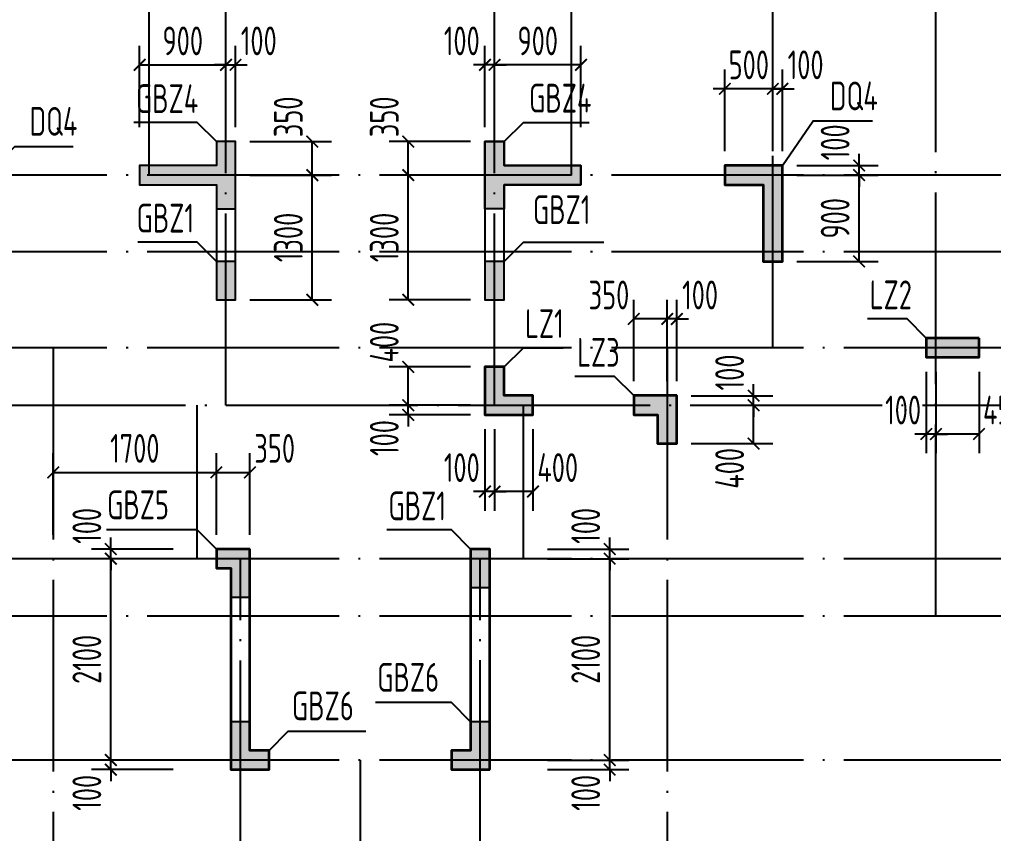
# Model space of a CAD drawing. Extents: x -812054 to 22247, y -644080 to 1003627.
# Drawn here: x -472730 to -462577, y -424326 to -415837 of the extents above; entities that cross this region are included whole.
import ezdxf
from ezdxf.enums import TextEntityAlignment as Align

# ---------------------------------------------------------------- set-up
doc = ezdxf.new("R2010")
doc.units = 0
doc.header["$LTSCALE"] = 1000
doc.linetypes.add('DOTE', pattern=[2.42, 2, -0.2, 0.02, -0.2])
doc.layers.get('0').update_dxf_attribs({"linetype": 'CONTINUOUS'})
doc.layers.get('DEFPOINTS').update_dxf_attribs({"linetype": 'CONTINUOUS'})
for name, color, linetype in [('A-DOTE', 10, 'DOTE'), ('S-Q墙实线', 6, 'CONTINUOUS'), ('S-Q墙标注', 3, 'CONTINUOUS'), ('S-X详图填充', 252, 'CONTINUOUS'), ('S-X详图实线', 4, 'CONTINUOUS'), ('S-Z柱实线', 6, 'CONTINUOUS'), ('S-Z柱编号', 6, 'CONTINUOUS')]:
    doc.layers.add(name, color=color, linetype=linetype)
doc.styles.add('TSSD_REIN', font='tssdeng.shx', dxfattribs={"width": 0.7, "height": 300, "bigfont": 'tssdchn.shx'})
doc.styles.add('结构文字', font='zstxt.shx', dxfattribs={"width": 0.7, "bigfont": 'zshz.shx'})
doc.dimstyles.new('STRUCK', dxfattribs={"dimtxt": 400, "dimasz": 121, "dimexe": 200, "dimexo": 150, "dimgap": 115, "dimtad": 1, "dimdec": 0, "dimdsep": 46, "dimtxsty": '结构文字', "dimblk": 'ARCHTICK', "dimcen": 400, "dimclrd": 3, "dimclre": 3, "dimclrt": 7, "dimadec": 0, "dimazin": 0, "dimtfac": 1, "dimtdec": 0, "dimtix": 1, "dimtmove": 2, "dimatfit": 3, "dimldrblk": '_DIMX', "dimfxl": 1, "dimtolj": 1, "dimtzin": 0, "dimarcsym": 0})

# ---------------------------------------------------------------- blocks, each defined once
blk = doc.blocks.new('20210726.16395156')
at = {"layer": 'A-DOTE'}
for p, q in [((14900, 15500), (14900, 18249.9)), ((15700, 13100.3), (15700, 18249.9)), ((18500, 13100.3), (18500, 18249.9)), ((19300, 15500), (19300, 18249.9)), ((21400, 13700), (21400, 18249.9)), ((23100, 10900), (23100, 18249.9)), ((55600, 15500), (3600, 15500)), ((55600, 14700), (3600, 14700)), ((55600, 13700), (3600, 13700)), ((13900.2, 13700), (13900, 3600)), ((20299.8, 13700), (20300, 3600)), ((3600, 13100.3), (55600, 13100.3)), ((15400, 11500), (15400, 13100)), ((18800, 11500), (18800, 13100)), ((55600, 11500), (3600, 11500)), ((15850, 3600), (15850, 11500)), ((18350, 3600.1), (18350, 11500)), ((55600, 10900), (3600, 10900)), ((55600, 9400), (3600, 9400)), ((17100, 9400), (17100, 3600))]:
    blk.add_line(p, q, dxfattribs=at)
blk = doc.blocks.new('_ArchTick')
at = {"color": 0, "linetype": 'ByBlock', "const_width": 0.15}
blk.add_lwpolyline([(-0.5, -0.5), (0.5, 0.5)], dxfattribs=at)
blk = doc.blocks.new('*D2170')
at = {"layer": 'DEFPOINTS', "color": 0, "transparency": 16777216}
for p in [(-471778, -423560), (-470978, -423560), (-470978, -423660)]:
    blk.add_point(p, dxfattribs=at)
at = {"layer": 'S-Q墙标注', "color": 3, "lineweight": -2, "transparency": 16777216}
for p, q in [((-471778, -423560), (-471778, -423439)), ((-471128, -423560), (-471978, -423560)), ((-471778, -423660), (-471778, -423560)), ((-471128, -423660), (-471978, -423660)), ((-471778, -423660), (-471778, -423781))]:
    blk.add_line(p, q, dxfattribs=at)
at = {"layer": 'S-Q墙标注', "color": 3, "lineweight": -2, "transparency": 16777216, "xscale": 121, "yscale": 121, "zscale": 121}
for p, rotation in [((-471778, -423560), 270), ((-471778, -423660), 90)]:
    blk.add_blockref('_ArchTick', p, dxfattribs=dict(at, rotation=rotation))
at = {"layer": 'S-Q墙标注', "color": 7, "transparency": 16777216, "insert": (-472028, -423902), "char_height": 300, "attachment_point": 5, "rotation": 90, "style": 'TSSD_REIN'}
blk.add_mtext('\\A1;100', dxfattribs=at)
blk = doc.blocks.new('_DIMX')
blk.add_line((-150, 0), (150, 0))
at = {"const_width": 50}
blk.add_lwpolyline([(-70, -70), (70, 70)], dxfattribs=at)
blk = doc.blocks.new('*D2171')
at = {"layer": 'DEFPOINTS', "color": 0, "transparency": 16777216}
for p in [(-471778, -421460), (-470978, -421460), (-470978, -423560)]:
    blk.add_point(p, dxfattribs=at)
at = {"layer": 'S-Q墙标注', "color": 3, "lineweight": -2, "transparency": 16777216}
for p, q in [((-471128, -421460), (-471978, -421460)), ((-471778, -423560), (-471778, -421460)), ((-471128, -423560), (-471978, -423560))]:
    blk.add_line(p, q, dxfattribs=at)
at = {"layer": 'S-Q墙标注', "color": 3, "lineweight": -2, "transparency": 16777216, "xscale": 121, "yscale": 121, "zscale": 121}
for p, rotation in [((-471778, -421460), 90), ((-471778, -423560), 270)]:
    blk.add_blockref('_ArchTick', p, dxfattribs=dict(at, rotation=rotation))
at = {"layer": 'S-Q墙标注', "color": 7, "transparency": 16777216, "insert": (-472028, -422510), "char_height": 300, "attachment_point": 5, "rotation": 90, "style": 'TSSD_REIN'}
blk.add_mtext('\\A1;2100', dxfattribs=at)
blk = doc.blocks.new('*D2172')
at = {"layer": 'DEFPOINTS', "color": 0, "transparency": 16777216}
for p in [(-471778, -421360), (-470978, -421360), (-470978, -421460)]:
    blk.add_point(p, dxfattribs=at)
at = {"layer": 'S-Q墙标注', "color": 3, "lineweight": -2, "transparency": 16777216}
for p, q in [((-471778, -421360), (-471778, -421239)), ((-471128, -421360), (-471978, -421360)), ((-471778, -421460), (-471778, -421360)), ((-471128, -421460), (-471978, -421460)), ((-471778, -421460), (-471778, -421581))]:
    blk.add_line(p, q, dxfattribs=at)
at = {"layer": 'S-Q墙标注', "color": 3, "lineweight": -2, "transparency": 16777216, "xscale": 121, "yscale": 121, "zscale": 121}
for p, rotation in [((-471778, -421360), 270), ((-471778, -421460), 90)]:
    blk.add_blockref('_ArchTick', p, dxfattribs=dict(at, rotation=rotation))
at = {"layer": 'S-Q墙标注', "color": 7, "transparency": 16777216, "insert": (-472028, -421118), "char_height": 300, "attachment_point": 5, "rotation": 90, "style": 'TSSD_REIN'}
blk.add_mtext('\\A1;100', dxfattribs=at)
blk = doc.blocks.new('*D2183')
at = {"layer": 'DEFPOINTS', "color": 0, "transparency": 16777216}
for p in [(-463178, -419360), (-462728, -419360), (-463178, -420160)]:
    blk.add_point(p, dxfattribs=at)
at = {"layer": 'S-Q墙标注', "color": 3, "lineweight": -2, "transparency": 16777216}
for p, q in [((-463178, -419510), (-463178, -420360)), ((-462728, -419510), (-462728, -420360)), ((-462728, -420160), (-463178, -420160))]:
    blk.add_line(p, q, dxfattribs=at)
at = {"layer": 'S-Q墙标注', "color": 3, "lineweight": -2, "transparency": 16777216, "xscale": 121, "yscale": 121, "zscale": 121, "rotation": 180}
blk.add_blockref('_ArchTick', (-463178, -420160), dxfattribs=at)
at = {"layer": 'S-Q墙标注', "color": 3, "lineweight": -2, "transparency": 16777216, "xscale": 121, "yscale": 121, "zscale": 121}
blk.add_blockref('_ArchTick', (-462728, -420160), dxfattribs=at)
at = {"layer": 'S-Q墙标注', "color": 7, "transparency": 16777216, "insert": (-462470, -419910), "char_height": 300, "attachment_point": 5, "style": 'TSSD_REIN'}
blk.add_mtext('\\A1;450', dxfattribs=at)
blk = doc.blocks.new('*D2184')
at = {"layer": 'DEFPOINTS', "color": 0, "transparency": 16777216}
for p in [(-463278, -419360), (-463178, -419360), (-463278, -420160)]:
    blk.add_point(p, dxfattribs=at)
at = {"layer": 'S-Q墙标注', "color": 3, "lineweight": -2, "transparency": 16777216}
for p, q in [((-463278, -419510), (-463278, -420360)), ((-463178, -419510), (-463178, -420360)), ((-463278, -420160), (-463399, -420160)), ((-463178, -420160), (-463278, -420160)), ((-463178, -420160), (-463057, -420160))]:
    blk.add_line(p, q, dxfattribs=at)
at = {"layer": 'S-Q墙标注', "color": 3, "lineweight": -2, "transparency": 16777216, "xscale": 121, "yscale": 121, "zscale": 121}
blk.add_blockref('_ArchTick', (-463278, -420160), dxfattribs=at)
at = {"layer": 'S-Q墙标注', "color": 3, "lineweight": -2, "transparency": 16777216, "xscale": 121, "yscale": 121, "zscale": 121, "rotation": 180}
blk.add_blockref('_ArchTick', (-463178, -420160), dxfattribs=at)
at = {"layer": 'S-Q墙标注', "color": 7, "transparency": 16777216, "insert": (-463520, -419910), "char_height": 300, "attachment_point": 5, "style": 'TSSD_REIN'}
blk.add_mtext('\\A1;100', dxfattribs=at)
blk = doc.blocks.new('*D2185')
at = {"layer": 'DEFPOINTS', "color": 0, "transparency": 16777216}
for p in [(-468678, -419860), (-467878, -419860), (-467878, -419960)]:
    blk.add_point(p, dxfattribs=at)
at = {"layer": 'S-Q墙标注', "color": 3, "lineweight": -2, "transparency": 16777216}
for p, q in [((-468678, -419860), (-468678, -419739)), ((-468028, -419860), (-468878, -419860)), ((-468678, -419960), (-468678, -419860)), ((-468028, -419960), (-468878, -419960)), ((-468678, -419960), (-468678, -420081))]:
    blk.add_line(p, q, dxfattribs=at)
at = {"layer": 'S-Q墙标注', "color": 3, "lineweight": -2, "transparency": 16777216, "xscale": 121, "yscale": 121, "zscale": 121}
for p, rotation in [((-468678, -419860), 270), ((-468678, -419960), 90)]:
    blk.add_blockref('_ArchTick', p, dxfattribs=dict(at, rotation=rotation))
at = {"layer": 'S-Q墙标注', "color": 7, "transparency": 16777216, "insert": (-468928, -420202), "char_height": 300, "attachment_point": 5, "rotation": 90, "style": 'TSSD_REIN'}
blk.add_mtext('\\A1;100', dxfattribs=at)
blk = doc.blocks.new('*D2186')
at = {"layer": 'DEFPOINTS', "color": 0, "transparency": 16777216}
for p in [(-468678, -419460), (-467878, -419460), (-467878, -419860)]:
    blk.add_point(p, dxfattribs=at)
at = {"layer": 'S-Q墙标注', "color": 3, "lineweight": -2, "transparency": 16777216}
for p, q in [((-468028, -419460), (-468878, -419460)), ((-468678, -419860), (-468678, -419460)), ((-468028, -419860), (-468878, -419860))]:
    blk.add_line(p, q, dxfattribs=at)
at = {"layer": 'S-Q墙标注', "color": 3, "lineweight": -2, "transparency": 16777216, "xscale": 121, "yscale": 121, "zscale": 121}
for p, rotation in [((-468678, -419460), 90), ((-468678, -419860), 270)]:
    blk.add_blockref('_ArchTick', p, dxfattribs=dict(at, rotation=rotation))
at = {"layer": 'S-Q墙标注', "color": 7, "transparency": 16777216, "insert": (-468928, -419202), "char_height": 300, "attachment_point": 5, "rotation": 90, "style": 'TSSD_REIN'}
blk.add_mtext('\\A1;400', dxfattribs=at)
blk = doc.blocks.new('*D2187')
at = {"layer": 'DEFPOINTS', "color": 0, "transparency": 16777216}
for p in [(-467778, -419960), (-467378, -419960), (-467778, -420760)]:
    blk.add_point(p, dxfattribs=at)
at = {"layer": 'S-Q墙标注', "color": 3, "lineweight": -2, "transparency": 16777216}
for p, q in [((-467778, -420110), (-467778, -420960)), ((-467378, -420110), (-467378, -420960)), ((-467378, -420760), (-467778, -420760))]:
    blk.add_line(p, q, dxfattribs=at)
at = {"layer": 'S-Q墙标注', "color": 3, "lineweight": -2, "transparency": 16777216, "xscale": 121, "yscale": 121, "zscale": 121, "rotation": 180}
blk.add_blockref('_ArchTick', (-467778, -420760), dxfattribs=at)
at = {"layer": 'S-Q墙标注', "color": 3, "lineweight": -2, "transparency": 16777216, "xscale": 121, "yscale": 121, "zscale": 121}
blk.add_blockref('_ArchTick', (-467378, -420760), dxfattribs=at)
at = {"layer": 'S-Q墙标注', "color": 7, "transparency": 16777216, "insert": (-467120, -420510), "char_height": 300, "attachment_point": 5, "style": 'TSSD_REIN'}
blk.add_mtext('\\A1;400', dxfattribs=at)
blk = doc.blocks.new('*D2188')
at = {"layer": 'DEFPOINTS', "color": 0, "transparency": 16777216}
for p in [(-467878, -419960), (-467778, -419960), (-467878, -420760)]:
    blk.add_point(p, dxfattribs=at)
at = {"layer": 'S-Q墙标注', "color": 3, "lineweight": -2, "transparency": 16777216}
for p, q in [((-467878, -420110), (-467878, -420960)), ((-467778, -420110), (-467778, -420960)), ((-467878, -420760), (-467999, -420760)), ((-467778, -420760), (-467878, -420760)), ((-467778, -420760), (-467657, -420760))]:
    blk.add_line(p, q, dxfattribs=at)
at = {"layer": 'S-Q墙标注', "color": 3, "lineweight": -2, "transparency": 16777216, "xscale": 121, "yscale": 121, "zscale": 121}
blk.add_blockref('_ArchTick', (-467878, -420760), dxfattribs=at)
at = {"layer": 'S-Q墙标注', "color": 3, "lineweight": -2, "transparency": 16777216, "xscale": 121, "yscale": 121, "zscale": 121, "rotation": 180}
blk.add_blockref('_ArchTick', (-467778, -420760), dxfattribs=at)
at = {"layer": 'S-Q墙标注', "color": 7, "transparency": 16777216, "insert": (-468120, -420510), "char_height": 300, "attachment_point": 5, "style": 'TSSD_REIN'}
blk.add_mtext('\\A1;100', dxfattribs=at)
blk = doc.blocks.new('*D2189')
at = {"layer": 'DEFPOINTS', "color": 0, "transparency": 16777216}
for p in [(-464778, -417460), (-463978, -417460), (-464778, -418360)]:
    blk.add_point(p, dxfattribs=at)
at = {"layer": 'S-Q墙标注', "color": 3, "lineweight": -2, "transparency": 16777216}
for p, q in [((-464628, -417460), (-463778, -417460)), ((-463978, -418360), (-463978, -417460)), ((-464628, -418360), (-463778, -418360))]:
    blk.add_line(p, q, dxfattribs=at)
at = {"layer": 'S-Q墙标注', "color": 3, "lineweight": -2, "transparency": 16777216, "xscale": 121, "yscale": 121, "zscale": 121}
for p, rotation in [((-463978, -417460), 90), ((-463978, -418360), 270)]:
    blk.add_blockref('_ArchTick', p, dxfattribs=dict(at, rotation=rotation))
at = {"layer": 'S-Q墙标注', "color": 7, "transparency": 16777216, "insert": (-464228, -417910), "char_height": 300, "attachment_point": 5, "rotation": 90, "style": 'TSSD_REIN'}
blk.add_mtext('\\A1;900', dxfattribs=at)
blk = doc.blocks.new('*D2190')
at = {"layer": 'DEFPOINTS', "color": 0, "transparency": 16777216}
for p in [(-464778, -417360), (-463978, -417360), (-464778, -417460)]:
    blk.add_point(p, dxfattribs=at)
at = {"layer": 'S-Q墙标注', "color": 3, "lineweight": -2, "transparency": 16777216}
for p, q in [((-463978, -417360), (-463978, -417239)), ((-464628, -417360), (-463778, -417360)), ((-463978, -417460), (-463978, -417360)), ((-464628, -417460), (-463778, -417460)), ((-463978, -417460), (-463978, -417581))]:
    blk.add_line(p, q, dxfattribs=at)
at = {"layer": 'S-Q墙标注', "color": 3, "lineweight": -2, "transparency": 16777216, "xscale": 121, "yscale": 121, "zscale": 121}
for p, rotation in [((-463978, -417360), 270), ((-463978, -417460), 90)]:
    blk.add_blockref('_ArchTick', p, dxfattribs=dict(at, rotation=rotation))
at = {"layer": 'S-Q墙标注', "color": 7, "transparency": 16777216, "insert": (-464228, -417118), "char_height": 300, "attachment_point": 5, "rotation": 90, "style": 'TSSD_REIN'}
blk.add_mtext('\\A1;100', dxfattribs=at)
blk = doc.blocks.new('*D2191')
at = {"layer": 'DEFPOINTS', "color": 0, "transparency": 16777216}
for p in [(-464878, -416560), (-464878, -417360), (-464778, -417360)]:
    blk.add_point(p, dxfattribs=at)
at = {"layer": 'S-Q墙标注', "color": 3, "lineweight": -2, "transparency": 16777216}
for p, q in [((-464878, -417210), (-464878, -416360)), ((-464778, -417210), (-464778, -416360)), ((-464878, -416560), (-464999, -416560)), ((-464778, -416560), (-464878, -416560)), ((-464778, -416560), (-464657, -416560))]:
    blk.add_line(p, q, dxfattribs=at)
at = {"layer": 'S-Q墙标注', "color": 3, "lineweight": -2, "transparency": 16777216, "xscale": 121, "yscale": 121, "zscale": 121}
blk.add_blockref('_ArchTick', (-464878, -416560), dxfattribs=at)
at = {"layer": 'S-Q墙标注', "color": 3, "lineweight": -2, "transparency": 16777216, "xscale": 121, "yscale": 121, "zscale": 121, "rotation": 180}
blk.add_blockref('_ArchTick', (-464778, -416560), dxfattribs=at)
at = {"layer": 'S-Q墙标注', "color": 7, "transparency": 16777216, "insert": (-464536, -416310), "char_height": 300, "attachment_point": 5, "style": 'TSSD_REIN'}
blk.add_mtext('\\A1;100', dxfattribs=at)
blk = doc.blocks.new('*D2192')
at = {"layer": 'DEFPOINTS', "color": 0, "transparency": 16777216}
for p in [(-465378, -416560), (-465378, -417360), (-464878, -417360)]:
    blk.add_point(p, dxfattribs=at)
at = {"layer": 'S-Q墙标注', "color": 3, "lineweight": -2, "transparency": 16777216}
for p, q in [((-465378, -417210), (-465378, -416360)), ((-464878, -417210), (-464878, -416360)), ((-465378, -416560), (-465499, -416560)), ((-464878, -416560), (-465378, -416560)), ((-464878, -416560), (-464757, -416560))]:
    blk.add_line(p, q, dxfattribs=at)
at = {"layer": 'S-Q墙标注', "color": 3, "lineweight": -2, "transparency": 16777216, "xscale": 121, "yscale": 121, "zscale": 121}
blk.add_blockref('_ArchTick', (-465378, -416560), dxfattribs=at)
at = {"layer": 'S-Q墙标注', "color": 3, "lineweight": -2, "transparency": 16777216, "xscale": 121, "yscale": 121, "zscale": 121, "rotation": 180}
blk.add_blockref('_ArchTick', (-464878, -416560), dxfattribs=at)
at = {"layer": 'S-Q墙标注', "color": 7, "transparency": 16777216, "insert": (-465128, -416310), "char_height": 300, "attachment_point": 5, "style": 'TSSD_REIN'}
blk.add_mtext('\\A1;500', dxfattribs=at)
blk = doc.blocks.new('*D2193')
at = {"layer": 'DEFPOINTS', "color": 0, "transparency": 16777216}
for p in [(-467378, -423560), (-466578, -423560), (-467378, -423660)]:
    blk.add_point(p, dxfattribs=at)
at = {"layer": 'S-Q墙标注', "color": 3, "lineweight": -2, "transparency": 16777216}
for p, q in [((-466578, -423560), (-466578, -423439)), ((-467228, -423560), (-466378, -423560)), ((-466578, -423660), (-466578, -423560)), ((-467228, -423660), (-466378, -423660)), ((-466578, -423660), (-466578, -423781))]:
    blk.add_line(p, q, dxfattribs=at)
at = {"layer": 'S-Q墙标注', "color": 3, "lineweight": -2, "transparency": 16777216, "xscale": 121, "yscale": 121, "zscale": 121}
for p, rotation in [((-466578, -423560), 270), ((-466578, -423660), 90)]:
    blk.add_blockref('_ArchTick', p, dxfattribs=dict(at, rotation=rotation))
at = {"layer": 'S-Q墙标注', "color": 7, "transparency": 16777216, "insert": (-466828, -423902), "char_height": 300, "attachment_point": 5, "rotation": 90, "style": 'TSSD_REIN'}
blk.add_mtext('\\A1;100', dxfattribs=at)
blk = doc.blocks.new('*D2194')
at = {"layer": 'DEFPOINTS', "color": 0, "transparency": 16777216}
for p in [(-467378, -421460), (-466578, -421460), (-467378, -423560)]:
    blk.add_point(p, dxfattribs=at)
at = {"layer": 'S-Q墙标注', "color": 3, "lineweight": -2, "transparency": 16777216}
for p, q in [((-467228, -421460), (-466378, -421460)), ((-466578, -423560), (-466578, -421460)), ((-467228, -423560), (-466378, -423560))]:
    blk.add_line(p, q, dxfattribs=at)
at = {"layer": 'S-Q墙标注', "color": 3, "lineweight": -2, "transparency": 16777216, "xscale": 121, "yscale": 121, "zscale": 121}
for p, rotation in [((-466578, -421460), 90), ((-466578, -423560), 270)]:
    blk.add_blockref('_ArchTick', p, dxfattribs=dict(at, rotation=rotation))
at = {"layer": 'S-Q墙标注', "color": 7, "transparency": 16777216, "insert": (-466828, -422510), "char_height": 300, "attachment_point": 5, "rotation": 90, "style": 'TSSD_REIN'}
blk.add_mtext('\\A1;2100', dxfattribs=at)
blk = doc.blocks.new('*D2195')
at = {"layer": 'DEFPOINTS', "color": 0, "transparency": 16777216}
for p in [(-467378, -421360), (-466578, -421360), (-467378, -421460)]:
    blk.add_point(p, dxfattribs=at)
at = {"layer": 'S-Q墙标注', "color": 3, "lineweight": -2, "transparency": 16777216}
for p, q in [((-466578, -421360), (-466578, -421239)), ((-467228, -421360), (-466378, -421360)), ((-466578, -421460), (-466578, -421360)), ((-467228, -421460), (-466378, -421460)), ((-466578, -421460), (-466578, -421581))]:
    blk.add_line(p, q, dxfattribs=at)
at = {"layer": 'S-Q墙标注', "color": 3, "lineweight": -2, "transparency": 16777216, "xscale": 121, "yscale": 121, "zscale": 121}
for p, rotation in [((-466578, -421360), 270), ((-466578, -421460), 90)]:
    blk.add_blockref('_ArchTick', p, dxfattribs=dict(at, rotation=rotation))
at = {"layer": 'S-Q墙标注', "color": 7, "transparency": 16777216, "insert": (-466828, -421118), "char_height": 300, "attachment_point": 5, "rotation": 90, "style": 'TSSD_REIN'}
blk.add_mtext('\\A1;100', dxfattribs=at)
blk = doc.blocks.new('*D2244')
at = {"layer": 'DEFPOINTS', "color": 0, "transparency": 16777216}
for p in [(-466328, -418960), (-466328, -419760), (-465978, -419760)]:
    blk.add_point(p, dxfattribs=at)
at = {"layer": 'S-Q墙标注', "color": 3, "lineweight": -2, "transparency": 16777216}
for p, q in [((-466328, -419610), (-466328, -418760)), ((-465978, -419610), (-465978, -418760)), ((-465978, -418960), (-466328, -418960))]:
    blk.add_line(p, q, dxfattribs=at)
at = {"layer": 'S-Q墙标注', "color": 3, "lineweight": -2, "transparency": 16777216, "xscale": 121, "yscale": 121, "zscale": 121, "rotation": 180}
blk.add_blockref('_ArchTick', (-466328, -418960), dxfattribs=at)
at = {"layer": 'S-Q墙标注', "color": 3, "lineweight": -2, "transparency": 16777216, "xscale": 121, "yscale": 121, "zscale": 121}
blk.add_blockref('_ArchTick', (-465978, -418960), dxfattribs=at)
at = {"layer": 'S-Q墙标注', "color": 7, "transparency": 16777216, "insert": (-466586, -418710), "char_height": 300, "attachment_point": 5, "style": 'TSSD_REIN'}
blk.add_mtext('\\A1;350', dxfattribs=at)
blk = doc.blocks.new('*D2245')
at = {"layer": 'DEFPOINTS', "color": 0, "transparency": 16777216}
for p in [(-465978, -418960), (-465978, -419760), (-465878, -419760)]:
    blk.add_point(p, dxfattribs=at)
at = {"layer": 'S-Q墙标注', "color": 3, "lineweight": -2, "transparency": 16777216}
for p, q in [((-465978, -419610), (-465978, -418760)), ((-465878, -419610), (-465878, -418760)), ((-465978, -418960), (-466099, -418960)), ((-465878, -418960), (-465978, -418960)), ((-465878, -418960), (-465757, -418960))]:
    blk.add_line(p, q, dxfattribs=at)
at = {"layer": 'S-Q墙标注', "color": 3, "lineweight": -2, "transparency": 16777216, "xscale": 121, "yscale": 121, "zscale": 121}
blk.add_blockref('_ArchTick', (-465978, -418960), dxfattribs=at)
at = {"layer": 'S-Q墙标注', "color": 3, "lineweight": -2, "transparency": 16777216, "xscale": 121, "yscale": 121, "zscale": 121, "rotation": 180}
blk.add_blockref('_ArchTick', (-465878, -418960), dxfattribs=at)
at = {"layer": 'S-Q墙标注', "color": 7, "transparency": 16777216, "insert": (-465636, -418710), "char_height": 300, "attachment_point": 5, "style": 'TSSD_REIN'}
blk.add_mtext('\\A1;100', dxfattribs=at)
blk = doc.blocks.new('*D2246')
at = {"layer": 'DEFPOINTS', "color": 0, "transparency": 16777216}
for p in [(-465878, -419760), (-465078, -419760), (-465878, -419860)]:
    blk.add_point(p, dxfattribs=at)
at = {"layer": 'S-Q墙标注', "color": 3, "lineweight": -2, "transparency": 16777216}
for p, q in [((-465078, -419760), (-465078, -419639)), ((-465728, -419760), (-464878, -419760)), ((-465078, -419860), (-465078, -419760)), ((-465728, -419860), (-464878, -419860)), ((-465078, -419860), (-465078, -419981))]:
    blk.add_line(p, q, dxfattribs=at)
at = {"layer": 'S-Q墙标注', "color": 3, "lineweight": -2, "transparency": 16777216, "xscale": 121, "yscale": 121, "zscale": 121}
for p, rotation in [((-465078, -419760), 270), ((-465078, -419860), 90)]:
    blk.add_blockref('_ArchTick', p, dxfattribs=dict(at, rotation=rotation))
at = {"layer": 'S-Q墙标注', "color": 7, "transparency": 16777216, "insert": (-465328, -419518), "char_height": 300, "attachment_point": 5, "rotation": 90, "style": 'TSSD_REIN'}
blk.add_mtext('\\A1;100', dxfattribs=at)
blk = doc.blocks.new('*D2247')
at = {"layer": 'DEFPOINTS', "color": 0, "transparency": 16777216}
for p in [(-465878, -419860), (-465078, -419860), (-465878, -420260)]:
    blk.add_point(p, dxfattribs=at)
at = {"layer": 'S-Q墙标注', "color": 3, "lineweight": -2, "transparency": 16777216}
for p, q in [((-465728, -419860), (-464878, -419860)), ((-465078, -420260), (-465078, -419860)), ((-465728, -420260), (-464878, -420260))]:
    blk.add_line(p, q, dxfattribs=at)
at = {"layer": 'S-Q墙标注', "color": 3, "lineweight": -2, "transparency": 16777216, "xscale": 121, "yscale": 121, "zscale": 121}
for p, rotation in [((-465078, -419860), 90), ((-465078, -420260), 270)]:
    blk.add_blockref('_ArchTick', p, dxfattribs=dict(at, rotation=rotation))
at = {"layer": 'S-Q墙标注', "color": 7, "transparency": 16777216, "insert": (-465328, -420518), "char_height": 300, "attachment_point": 5, "rotation": 90, "style": 'TSSD_REIN'}
blk.add_mtext('\\A1;400', dxfattribs=at)
blk = doc.blocks.new('*D2278')
at = {"layer": 'DEFPOINTS', "color": 0, "transparency": 16777216}
for p in [(-470328, -420560), (-470678, -421360), (-470328, -421360)]:
    blk.add_point(p, dxfattribs=at)
at = {"layer": 'S-Q墙标注', "color": 3, "lineweight": -2, "transparency": 16777216}
for p, q in [((-470678, -421210), (-470678, -420360)), ((-470328, -421210), (-470328, -420360)), ((-470678, -420560), (-470328, -420560))]:
    blk.add_line(p, q, dxfattribs=at)
at = {"layer": 'S-Q墙标注', "color": 3, "lineweight": -2, "transparency": 16777216, "xscale": 121, "yscale": 121, "zscale": 121, "rotation": 180}
blk.add_blockref('_ArchTick', (-470678, -420560), dxfattribs=at)
at = {"layer": 'S-Q墙标注', "color": 3, "lineweight": -2, "transparency": 16777216, "xscale": 121, "yscale": 121, "zscale": 121}
blk.add_blockref('_ArchTick', (-470328, -420560), dxfattribs=at)
at = {"layer": 'S-Q墙标注', "color": 7, "transparency": 16777216, "insert": (-470070, -420310), "char_height": 300, "attachment_point": 5, "style": 'TSSD_REIN'}
blk.add_mtext('\\A1;350', dxfattribs=at)
blk = doc.blocks.new('*D2279')
at = {"layer": 'DEFPOINTS', "color": 0, "transparency": 16777216}
for p in [(-470678, -420560), (-472378, -421360), (-470678, -421360)]:
    blk.add_point(p, dxfattribs=at)
at = {"layer": 'S-Q墙标注', "color": 3, "lineweight": -2, "transparency": 16777216}
for p, q in [((-472378, -421210), (-472378, -420360)), ((-470678, -421210), (-470678, -420360)), ((-472378, -420560), (-470678, -420560))]:
    blk.add_line(p, q, dxfattribs=at)
at = {"layer": 'S-Q墙标注', "color": 3, "lineweight": -2, "transparency": 16777216, "xscale": 121, "yscale": 121, "zscale": 121, "rotation": 180}
blk.add_blockref('_ArchTick', (-472378, -420560), dxfattribs=at)
at = {"layer": 'S-Q墙标注', "color": 3, "lineweight": -2, "transparency": 16777216, "xscale": 121, "yscale": 121, "zscale": 121}
blk.add_blockref('_ArchTick', (-470678, -420560), dxfattribs=at)
at = {"layer": 'S-Q墙标注', "color": 7, "transparency": 16777216, "insert": (-471528, -420310), "char_height": 300, "attachment_point": 5, "style": 'TSSD_REIN'}
blk.add_mtext('\\A1;1700', dxfattribs=at)
blk = doc.blocks.new('*D2406')
at = {"layer": 'DEFPOINTS', "color": 0, "transparency": 16777216}
for p in [(-470478, -417460), (-469678, -417460), (-470478, -418760)]:
    blk.add_point(p, dxfattribs=at)
at = {"layer": 'S-Q墙标注', "color": 3, "lineweight": -2, "transparency": 16777216}
for p, q in [((-470328, -417460), (-469478, -417460)), ((-469678, -418760), (-469678, -417460)), ((-470328, -418760), (-469478, -418760))]:
    blk.add_line(p, q, dxfattribs=at)
at = {"layer": 'S-Q墙标注', "color": 3, "lineweight": -2, "transparency": 16777216, "xscale": 121, "yscale": 121, "zscale": 121}
for p, rotation in [((-469678, -417460), 90), ((-469678, -418760), 270)]:
    blk.add_blockref('_ArchTick', p, dxfattribs=dict(at, rotation=rotation))
at = {"layer": 'S-Q墙标注', "color": 7, "transparency": 16777216, "insert": (-469928, -418110), "char_height": 300, "attachment_point": 5, "rotation": 90, "style": 'TSSD_REIN'}
blk.add_mtext('\\A1;1300', dxfattribs=at)
blk = doc.blocks.new('*D2407')
at = {"layer": 'DEFPOINTS', "color": 0, "transparency": 16777216}
for p in [(-470478, -417110), (-469678, -417110), (-470478, -417460)]:
    blk.add_point(p, dxfattribs=at)
at = {"layer": 'S-Q墙标注', "color": 3, "lineweight": -2, "transparency": 16777216}
for p, q in [((-470328, -417110), (-469478, -417110)), ((-469678, -417460), (-469678, -417110)), ((-470328, -417460), (-469478, -417460))]:
    blk.add_line(p, q, dxfattribs=at)
at = {"layer": 'S-Q墙标注', "color": 3, "lineweight": -2, "transparency": 16777216, "xscale": 121, "yscale": 121, "zscale": 121}
for p, rotation in [((-469678, -417110), 90), ((-469678, -417460), 270)]:
    blk.add_blockref('_ArchTick', p, dxfattribs=dict(at, rotation=rotation))
at = {"layer": 'S-Q墙标注', "color": 7, "transparency": 16777216, "insert": (-469928, -416852), "char_height": 300, "attachment_point": 5, "rotation": 90, "style": 'TSSD_REIN'}
blk.add_mtext('\\A1;350', dxfattribs=at)
blk = doc.blocks.new('*D2408')
at = {"layer": 'DEFPOINTS', "color": 0, "transparency": 16777216}
for p in [(-470578, -416310), (-471478, -417110), (-470578, -417110)]:
    blk.add_point(p, dxfattribs=at)
at = {"layer": 'S-Q墙标注', "color": 3, "lineweight": -2, "transparency": 16777216}
for p, q in [((-471478, -416960), (-471478, -416110)), ((-470578, -416960), (-470578, -416110)), ((-471478, -416310), (-470578, -416310))]:
    blk.add_line(p, q, dxfattribs=at)
at = {"layer": 'S-Q墙标注', "color": 3, "lineweight": -2, "transparency": 16777216, "xscale": 121, "yscale": 121, "zscale": 121, "rotation": 180}
blk.add_blockref('_ArchTick', (-471478, -416310), dxfattribs=at)
at = {"layer": 'S-Q墙标注', "color": 3, "lineweight": -2, "transparency": 16777216, "xscale": 121, "yscale": 121, "zscale": 121}
blk.add_blockref('_ArchTick', (-470578, -416310), dxfattribs=at)
at = {"layer": 'S-Q墙标注', "color": 7, "transparency": 16777216, "insert": (-471028, -416060), "char_height": 300, "attachment_point": 5, "style": 'TSSD_REIN'}
blk.add_mtext('\\A1;900', dxfattribs=at)
blk = doc.blocks.new('*D2409')
at = {"layer": 'DEFPOINTS', "color": 0, "transparency": 16777216}
for p in [(-470478, -416310), (-470578, -417110), (-470478, -417110)]:
    blk.add_point(p, dxfattribs=at)
at = {"layer": 'S-Q墙标注', "color": 3, "lineweight": -2, "transparency": 16777216}
for p, q in [((-470578, -416960), (-470578, -416110)), ((-470478, -416960), (-470478, -416110)), ((-470578, -416310), (-470699, -416310)), ((-470578, -416310), (-470478, -416310)), ((-470478, -416310), (-470357, -416310))]:
    blk.add_line(p, q, dxfattribs=at)
at = {"layer": 'S-Q墙标注', "color": 3, "lineweight": -2, "transparency": 16777216, "xscale": 121, "yscale": 121, "zscale": 121}
blk.add_blockref('_ArchTick', (-470578, -416310), dxfattribs=at)
at = {"layer": 'S-Q墙标注', "color": 3, "lineweight": -2, "transparency": 16777216, "xscale": 121, "yscale": 121, "zscale": 121, "rotation": 180}
blk.add_blockref('_ArchTick', (-470478, -416310), dxfattribs=at)
at = {"layer": 'S-Q墙标注', "color": 7, "transparency": 16777216, "insert": (-470236, -416060), "char_height": 300, "attachment_point": 5, "style": 'TSSD_REIN'}
blk.add_mtext('\\A1;100', dxfattribs=at)
blk = doc.blocks.new('*D2410')
at = {"layer": 'DEFPOINTS', "color": 0, "transparency": 16777216}
for p in [(-468678, -417460), (-467878, -417460), (-467878, -418760)]:
    blk.add_point(p, dxfattribs=at)
at = {"layer": 'S-Q墙标注', "color": 3, "lineweight": -2, "transparency": 16777216}
for p, q in [((-468028, -417460), (-468878, -417460)), ((-468678, -418760), (-468678, -417460)), ((-468028, -418760), (-468878, -418760))]:
    blk.add_line(p, q, dxfattribs=at)
at = {"layer": 'S-Q墙标注', "color": 3, "lineweight": -2, "transparency": 16777216, "xscale": 121, "yscale": 121, "zscale": 121}
for p, rotation in [((-468678, -417460), 90), ((-468678, -418760), 270)]:
    blk.add_blockref('_ArchTick', p, dxfattribs=dict(at, rotation=rotation))
at = {"layer": 'S-Q墙标注', "color": 7, "transparency": 16777216, "insert": (-468928, -418110), "char_height": 300, "attachment_point": 5, "rotation": 90, "style": 'TSSD_REIN'}
blk.add_mtext('\\A1;1300', dxfattribs=at)
blk = doc.blocks.new('*D2411')
at = {"layer": 'DEFPOINTS', "color": 0, "transparency": 16777216}
for p in [(-468678, -417110), (-467878, -417110), (-467878, -417460)]:
    blk.add_point(p, dxfattribs=at)
at = {"layer": 'S-Q墙标注', "color": 3, "lineweight": -2, "transparency": 16777216}
for p, q in [((-468028, -417110), (-468878, -417110)), ((-468678, -417460), (-468678, -417110)), ((-468028, -417460), (-468878, -417460))]:
    blk.add_line(p, q, dxfattribs=at)
at = {"layer": 'S-Q墙标注', "color": 3, "lineweight": -2, "transparency": 16777216, "xscale": 121, "yscale": 121, "zscale": 121}
for p, rotation in [((-468678, -417110), 90), ((-468678, -417460), 270)]:
    blk.add_blockref('_ArchTick', p, dxfattribs=dict(at, rotation=rotation))
at = {"layer": 'S-Q墙标注', "color": 7, "transparency": 16777216, "insert": (-468928, -416852), "char_height": 300, "attachment_point": 5, "rotation": 90, "style": 'TSSD_REIN'}
blk.add_mtext('\\A1;350', dxfattribs=at)
blk = doc.blocks.new('*D2412')
at = {"layer": 'DEFPOINTS', "color": 0, "transparency": 16777216}
for p in [(-467778, -416310), (-467778, -417110), (-466878, -417110)]:
    blk.add_point(p, dxfattribs=at)
at = {"layer": 'S-Q墙标注', "color": 3, "lineweight": -2, "transparency": 16777216}
for p, q in [((-467778, -416960), (-467778, -416110)), ((-466878, -416960), (-466878, -416110)), ((-466878, -416310), (-467778, -416310))]:
    blk.add_line(p, q, dxfattribs=at)
at = {"layer": 'S-Q墙标注', "color": 3, "lineweight": -2, "transparency": 16777216, "xscale": 121, "yscale": 121, "zscale": 121, "rotation": 180}
blk.add_blockref('_ArchTick', (-467778, -416310), dxfattribs=at)
at = {"layer": 'S-Q墙标注', "color": 3, "lineweight": -2, "transparency": 16777216, "xscale": 121, "yscale": 121, "zscale": 121}
blk.add_blockref('_ArchTick', (-466878, -416310), dxfattribs=at)
at = {"layer": 'S-Q墙标注', "color": 7, "transparency": 16777216, "insert": (-467328, -416060), "char_height": 300, "attachment_point": 5, "style": 'TSSD_REIN'}
blk.add_mtext('\\A1;900', dxfattribs=at)
blk = doc.blocks.new('*D2413')
at = {"layer": 'DEFPOINTS', "color": 0, "transparency": 16777216}
for p in [(-467878, -416310), (-467878, -417110), (-467778, -417110)]:
    blk.add_point(p, dxfattribs=at)
at = {"layer": 'S-Q墙标注', "color": 3, "lineweight": -2, "transparency": 16777216}
for p, q in [((-467878, -416960), (-467878, -416110)), ((-467778, -416960), (-467778, -416110)), ((-467878, -416310), (-467999, -416310)), ((-467778, -416310), (-467878, -416310)), ((-467778, -416310), (-467657, -416310))]:
    blk.add_line(p, q, dxfattribs=at)
at = {"layer": 'S-Q墙标注', "color": 3, "lineweight": -2, "transparency": 16777216, "xscale": 121, "yscale": 121, "zscale": 121}
blk.add_blockref('_ArchTick', (-467878, -416310), dxfattribs=at)
at = {"layer": 'S-Q墙标注', "color": 3, "lineweight": -2, "transparency": 16777216, "xscale": 121, "yscale": 121, "zscale": 121, "rotation": 180}
blk.add_blockref('_ArchTick', (-467778, -416310), dxfattribs=at)
at = {"layer": 'S-Q墙标注', "color": 7, "transparency": 16777216, "insert": (-468120, -416060), "char_height": 300, "attachment_point": 5, "style": 'TSSD_REIN'}
blk.add_mtext('\\A1;100', dxfattribs=at)

msp = doc.modelspace()

# ---------------------------------------------------------------- hatches: boundary and pattern name
at = {"layer": 'S-X详图填充'}
h = msp.add_hatch(color=256, dxfattribs=at)
h.dxf.hatch_style = 1
h.paths.add_polyline_path([(-470677.95, -417810.61), (-470477.95, -417810.61), (-470477.95, -417110.15), (-470677.95, -417110.15), (-470677.95, -417360.15), (-471478.08, -417360.15), (-471478.08, -417560.15), (-470677.95, -417560.15)])
h = msp.add_hatch(color=256, dxfattribs=at)
h.dxf.hatch_style = 1
h.paths.add_polyline_path([(-467677.95, -417810.61), (-467877.95, -417810.61), (-467877.95, -417110.15), (-467677.95, -417110.15), (-467677.95, -417360.15), (-466877.83, -417360.15), (-466877.83, -417560.15), (-467677.95, -417560.15)])
h = msp.add_hatch(color=256, dxfattribs=at)
h.dxf.hatch_style = 1
h.paths.add_polyline_path([(-464777.95, -417360.15), (-465377.87, -417360.15), (-465377.87, -417560.15), (-464977.95, -417560.15), (-464977.95, -418360.15), (-464777.95, -418360.15)])
h = msp.add_hatch(color=256, dxfattribs=at)
h.dxf.hatch_style = 1
h.paths.add_polyline_path([(-470477.95, -418360.15), (-470677.95, -418360.15), (-470677.95, -418760.15), (-470477.95, -418760.15)])
h = msp.add_hatch(color=256, dxfattribs=at)
h.dxf.hatch_style = 1
h.paths.add_polyline_path([(-467677.95, -418360.15), (-467877.95, -418360.15), (-467877.95, -418760.15), (-467677.95, -418760.15)])
for points in [[(-462727.95, -419160.15), (-463277.95, -419160.15), (-463277.95, -419360.15), (-462727.95, -419360.15)], [(-467377.95, -419759.88), (-467677.95, -419759.88), (-467677.95, -419459.88), (-467877.95, -419459.88), (-467877.95, -419959.88), (-467377.95, -419959.88)]]:
    msp.add_hatch(color=256, dxfattribs=at).paths.add_polyline_path(points, flags=0)
msp.add_hatch(color=256, dxfattribs=at).paths.add_polyline_path([(-466328.1, -419959.75), (-466078.1, -419959.75), (-466078.1, -420259.75), (-465878.1, -420259.75), (-465878.1, -419759.75), (-466328.1, -419759.75)])
h = msp.add_hatch(color=256, dxfattribs=at)
h.dxf.hatch_style = 1
h.paths.add_polyline_path([(-470527.95, -421860.15), (-470327.95, -421860.15), (-470327.95, -421360.15), (-470677.95, -421360.15), (-470677.95, -421560.15), (-470527.95, -421560.15)])
h = msp.add_hatch(color=256, dxfattribs=at)
h.dxf.hatch_style = 1
h.paths.add_polyline_path([(-467827.95, -421360.15), (-468027.95, -421360.15), (-468027.95, -421760.15), (-467827.95, -421760.15)])
h = msp.add_hatch(color=256, dxfattribs=at)
h.dxf.hatch_style = 1
h.paths.add_polyline_path([(-470327.95, -423160.15), (-470527.95, -423160.15), (-470527.95, -423660.15), (-470127.95, -423660.15), (-470127.95, -423460.15), (-470327.95, -423460.15)])
h = msp.add_hatch(color=256, dxfattribs=at)
h.dxf.hatch_style = 1
h.paths.add_polyline_path([(-467827.95, -423160.15), (-468027.95, -423160.15), (-468027.95, -423460.15), (-468227.95, -423460.15), (-468227.95, -423660.15), (-467827.95, -423660.15)])

# ---------------------------------------------------------------- linework, layer by layer
at = {"layer": 'S-Q墙实线'}
msp.add_lwpolyline([(-470477.95, -417460.15), (-470477.95, -417110.15), (-470677.95, -417110.15), (-470677.95, -417360.15), (-471478.08, -417360.15), (-471478.08, -417560.15), (-470677.95, -417560.15), (-470677.95, -418760.15), (-470477.95, -418760.15), (-470477.95, -417460.15)], dxfattribs=at)
msp.add_lwpolyline([(-467877.95, -417460.15), (-467877.95, -418760.15), (-467677.95, -418760.15), (-467677.95, -417560.15), (-466878.34, -417560.15), (-466878.34, -417360.15), (-467677.95, -417360.15), (-467677.95, -417110.15), (-467877.95, -417110.15)], close=True, dxfattribs=at)
at = {"layer": 'S-Q墙实线', "lineweight": 35}
for points in [[(-464777.95, -417360.15), (-465377.87, -417360.15), (-465377.87, -417560.15), (-464977.95, -417560.15), (-464977.95, -418360.15), (-464777.95, -418360.15)], [(-470327.95, -421360.15), (-470677.95, -421360.15), (-470677.95, -421560.15), (-470527.95, -421560.15), (-470527.95, -422060.15), (-470527.95, -422510.15), (-470527.95, -423660.15), (-470127.95, -423660.15), (-470127.95, -423460.15), (-470327.95, -423460.15), (-470327.95, -422510.15), (-470327.95, -422060.15)], [(-467827.95, -423660.15), (-467827.95, -422510.15), (-467827.95, -422060.15), (-467827.95, -421360.15), (-468027.95, -421360.15), (-468027.95, -422060.15), (-468027.95, -422510.15), (-468027.95, -423460.15), (-468227.95, -423460.15), (-468227.95, -423660.15)]]:
    msp.add_lwpolyline(points, close=True, dxfattribs=at)
at = {"layer": 'S-X详图实线'}
for points in [[(-470677.95, -417810.61), (-470477.95, -417810.61), (-470477.95, -417110.15), (-470677.95, -417110.15), (-470677.95, -417360.15), (-471478.08, -417360.15), (-471478.08, -417560.15), (-470677.95, -417560.15), (-470677.95, -417560.15)], [(-467677.95, -417810.61), (-467877.95, -417810.61), (-467877.95, -417110.15), (-467677.95, -417110.15), (-467677.95, -417360.15), (-466877.83, -417360.15), (-466877.83, -417560.15), (-467677.95, -417560.15), (-467677.95, -417560.15)], [(-464777.95, -417360.15), (-465377.87, -417360.15), (-465377.87, -417560.15), (-464977.95, -417560.15), (-464977.95, -418360.15), (-464777.95, -418360.15), (-464777.95, -417360.15)], [(-470477.95, -418360.15), (-470677.95, -418360.15), (-470677.95, -418760.15), (-470477.95, -418760.15), (-470477.95, -418360.15)], [(-467677.95, -418360.15), (-467877.95, -418360.15), (-467877.95, -418760.15), (-467677.95, -418760.15), (-467677.95, -418360.15)], [(-462727.95, -419160.15), (-463277.95, -419160.15), (-463277.95, -419360.15), (-462727.95, -419360.15), (-462727.95, -419160.15)], [(-467377.95, -419759.88), (-467677.95, -419759.88), (-467677.95, -419459.88), (-467877.95, -419459.88), (-467877.95, -419959.88), (-467377.95, -419959.88), (-467377.95, -419759.88)], [(-466328.1, -419959.75), (-466078.1, -419959.75), (-466078.1, -420259.75), (-465878.1, -420259.75), (-465878.1, -419759.75), (-466328.1, -419759.75), (-466328.1, -419959.75)], [(-470527.95, -421860.15), (-470327.95, -421860.15), (-470327.95, -421360.15), (-470677.95, -421360.15), (-470677.95, -421560.15), (-470527.95, -421560.15), (-470527.95, -421860.15)], [(-467827.95, -421360.15), (-468027.95, -421360.15), (-468027.95, -421760.15), (-467827.95, -421760.15), (-467827.95, -421360.15)], [(-470327.95, -423160.15), (-470527.95, -423160.15), (-470527.95, -423660.15), (-470127.95, -423660.15), (-470127.95, -423460.15), (-470327.95, -423460.15), (-470327.95, -423160.15)], [(-467827.95, -423160.15), (-468027.95, -423160.15), (-468027.95, -423460.15), (-468227.95, -423460.15), (-468227.95, -423660.15), (-467827.95, -423660.15), (-467827.95, -423160.15)]]:
    msp.add_lwpolyline(points, close=True, dxfattribs=at)
at = {"layer": 'S-Z柱实线', "lineweight": 35}
for points in [[(-462727.95, -419160.15), (-463277.95, -419160.15), (-463277.95, -419360.15), (-462727.95, -419360.15)], [(-467677.95, -419459.88), (-467877.95, -419459.88), (-467877.95, -419959.88), (-467377.95, -419959.88), (-467377.95, -419759.88), (-467677.95, -419759.88)], [(-465878.1, -419759.75), (-466328.1, -419759.75), (-466328.1, -419959.75), (-466078.1, -419959.75), (-466078.1, -420259.75), (-465878.1, -420259.75)]]:
    msp.add_lwpolyline(points, close=True, dxfattribs=at)
at = {"layer": 'S-Z柱编号', "color": 7}
for points in [[(-470677.95, -417110.15), (-470877.95, -416910.15), (-471539.56, -416910.15)], [(-467677.95, -417110.15), (-467477.95, -416910.15), (-466791.77, -416910.15)], [(-464777.95, -417360.15), (-464458.25, -416895.08), (-463837.45, -416895.08)], [(-472978.04, -417360.15), (-472778.04, -417160.15), (-472172.24, -417160.15)], [(-470677.95, -418360.15), (-470877.95, -418160.15), (-471498.04, -418160.15)], [(-467677.95, -418360.15), (-467477.95, -418160.15), (-466637.95, -418160.15)], [(-463277.95, -419160.15), (-463477.95, -418960.15), (-463891.17, -418960.15)], [(-467677.95, -419459.88), (-467477.95, -419259.88), (-467064.73, -419259.88)], [(-466327.95, -419759.88), (-466527.95, -419559.88), (-466941.17, -419559.88)], [(-470677.95, -421360.15), (-470877.95, -421160.15), (-471822.73, -421160.15)], [(-468027.95, -421360.15), (-468227.95, -421160.15), (-468901.47, -421160.15)], [(-468027.95, -423160.15), (-468227.95, -422960.15), (-469017.74, -422960.15)], [(-470127.95, -423460.15), (-469927.95, -423260.15), (-469119.71, -423260.15)]]:
    msp.add_lwpolyline(points, dxfattribs=at)

# ---------------------------------------------------------------- block references
at = {"layer": 'A-DOTE'}
msp.add_blockref('20210726.16395156', (-486277.95, -432960.19), dxfattribs=at)

# ---------------------------------------------------------------- texts
at = {"layer": 'S-Z柱编号', "color": 7, "style": 'TSSD_REIN', "width": 0.7}
for s, p in [('GBZ4', (-471516.29, -416902.39)), ('GBZ4', (-467418.58, -416897.17)), ('DQ4', (-464282.13, -416874.25)), ('DQ4', (-472624.76, -417139.32)), ('GBZ1', (-467377.95, -418060.15)), ('GBZ1', (-471509.63, -418148.44)), ('LZ2', (-463867.33, -418948.44)), ('LZ1', (-467460.11, -419248.17)), ('LZ3', (-466917.33, -419548.17)), ('GBZ5', (-471816.93, -421138.93)), ('GBZ1', (-468884.65, -421149.56)), ('GBZ6', (-469001.44, -422937.7)), ('GBZ6', (-469890.4, -423235.17))]:
    msp.add_text(s, height=300, dxfattribs=at).set_placement(p, align=Align.BOTTOM_LEFT)

# ---------------------------------------------------------------- dimensions: what is measured, and where the dimension line sits
at = {"layer": 'S-Q墙标注'}
for base, p1, p2, picture, middle in [((-470577.96, -416310.15), (-471478.08, -417110.15), (-470577.96, -417110.15), '*D2408', (-471028.02, -416060.15)), ((-470677.95, -420560.15), (-472377.76, -421360.15), (-470677.95, -421360.15), '*D2279', (-471527.86, -420310.15))]:
    dim = msp.add_linear_dim(base=base, p1=p1, p2=p2, dimstyle='STRUCK', override={"dimtxt": 300, "dimgap": 100, "dimtxsty": 'TSSD_REIN'}, dxfattribs=at)
    dim.commit()
    dim.dimension.update_dxf_attribs({"geometry": picture, "text_midpoint": middle})
for base, p1, p2, picture, middle in [((-470477.95, -416310.15), (-470577.96, -417110.15), (-470477.95, -417110.15), '*D2409', (-470236.03, -416060.15)), ((-470327.95, -420560.15), (-470677.95, -421360.15), (-470327.95, -421360.15), '*D2278', (-470069.87, -420310.15))]:
    dim = msp.add_linear_dim(base=base, p1=p1, p2=p2, dimstyle='STRUCK', override={"dimtxt": 300, "dimgap": 100, "dimtxsty": 'TSSD_REIN'}, dxfattribs=at)
    dim.commit()
    dim.dimension.update_dxf_attribs({"geometry": picture, "text_midpoint": middle, "dimtype": 160})
for base, p1, p2, angle, picture, middle in [((-467877.95, -416310.15), (-467777.94, -417110.15), (-467877.95, -417110.15), 180, '*D2413', (-468119.87, -416060.15)), ((-464877.95, -416560.15), (-464777.95, -417360.15), (-464877.95, -417360.15), 180, '*D2191', (-464536.03, -416310.15)), ((-469677.95, -417110.15), (-470477.95, -417460.15), (-470477.95, -417110.15), 90, '*D2407', (-469927.95, -416852.07)), ((-468677.95, -417110.15), (-467877.95, -417460.15), (-467877.95, -417110.15), 90, '*D2411', (-468927.95, -416852.07)), ((-463977.95, -417360.15), (-464777.95, -417460.15), (-464777.95, -417360.15), 90, '*D2190', (-464227.95, -417118.22)), ((-466327.95, -418959.88), (-465978.16, -419759.88), (-466327.95, -419759.88), 180, '*D2244', (-466586.03, -418709.88)), ((-465978.16, -418959.88), (-465877.95, -419759.88), (-465978.16, -419759.88), 180, '*D2245', (-465636.03, -418709.88)), ((-468677.95, -419459.88), (-467877.95, -419859.88), (-467877.95, -419459.88), 90, '*D2186', (-468927.95, -419201.8)), ((-465077.95, -419759.88), (-465877.95, -419859.88), (-465877.95, -419759.88), 90, '*D2246', (-465327.95, -419517.95)), ((-463277.96, -420160.15), (-463177.95, -419360.15), (-463277.96, -419360.15), 180, '*D2184', (-463519.88, -419910.15)), ((-463177.95, -420160.15), (-462728.04, -419360.15), (-463177.95, -419360.15), 180, '*D2183', (-462469.96, -419910.15)), ((-468677.95, -419859.88), (-467877.95, -419959.88), (-467877.95, -419859.88), 90, '*D2185', (-468927.95, -420201.8)), ((-465077.95, -419859.88), (-465877.95, -420259.88), (-465877.95, -419859.88), 90, '*D2247', (-465327.95, -420517.95)), ((-467877.95, -420759.88), (-467777.95, -419959.88), (-467877.95, -419959.88), 180, '*D2188', (-468119.87, -420509.88)), ((-467777.95, -420759.88), (-467377.95, -419959.88), (-467777.95, -419959.88), 180, '*D2187', (-467119.87, -420509.88)), ((-471778.02, -421360.15), (-470978.02, -421460.15), (-470978.02, -421360.15), 90, '*D2172', (-472028.02, -421118.22)), ((-466577.88, -421360.15), (-467377.88, -421460.15), (-467377.88, -421360.15), 90, '*D2195', (-466827.88, -421118.22)), ((-471778.02, -423560.15), (-470978.02, -423660.15), (-470978.02, -423560.15), 90, '*D2170', (-472028.02, -423902.07)), ((-466577.88, -423560.15), (-467377.88, -423660.15), (-467377.88, -423560.15), 90, '*D2193', (-466827.88, -423902.07))]:
    dim = msp.add_linear_dim(base=base, p1=p1, p2=p2, angle=angle, dimstyle='STRUCK', override={"dimtxt": 300, "dimgap": 100, "dimtxsty": 'TSSD_REIN'}, dxfattribs=at)
    dim.commit()
    dim.dimension.update_dxf_attribs({"geometry": picture, "text_midpoint": middle, "dimtype": 160})
for base, p1, p2, angle, picture, middle in [((-467777.94, -416310.15), (-466877.83, -417110.15), (-467777.94, -417110.15), 180, '*D2412', (-467327.88, -416060.15)), ((-465377.87, -416560.15), (-464877.95, -417360.15), (-465377.87, -417360.15), 180, '*D2192', (-465127.91, -416310.15)), ((-469677.95, -417460.15), (-470477.95, -418760.15), (-470477.95, -417460.15), 90, '*D2406', (-469927.95, -418110.15)), ((-468677.95, -417460.15), (-467877.95, -418760.15), (-467877.95, -417460.15), 90, '*D2410', (-468927.95, -418110.15)), ((-463977.95, -417460.15), (-464777.95, -418360.15), (-464777.95, -417460.15), 90, '*D2189', (-464227.95, -417910.15)), ((-471778.02, -421460.15), (-470978.02, -423560.15), (-470978.02, -421460.15), 90, '*D2171', (-472028.02, -422510.15)), ((-466577.88, -421460.15), (-467377.88, -423560.15), (-467377.88, -421460.15), 90, '*D2194', (-466827.88, -422510.15))]:
    dim = msp.add_linear_dim(base=base, p1=p1, p2=p2, angle=angle, dimstyle='STRUCK', override={"dimtxt": 300, "dimgap": 100, "dimtxsty": 'TSSD_REIN'}, dxfattribs=at)
    dim.commit()
    dim.dimension.update_dxf_attribs({"geometry": picture, "text_midpoint": middle})

doc.saveas('drawing.dxf')
